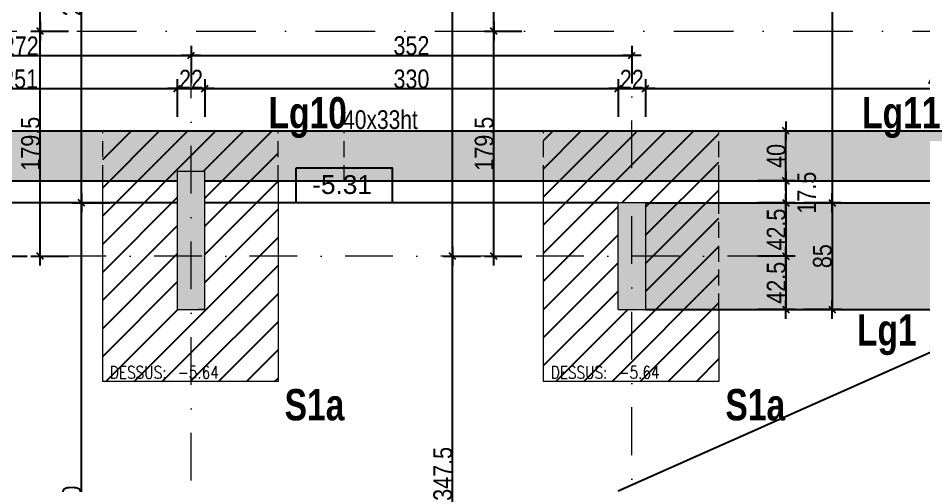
# Model space of a CAD drawing. Header units: centimetres. Extents: x 16433 to 114398, y -50094 to -12305.
# Drawn here: x 57359 to 58083, y -20513 to -20139 of the extents above; entities that cross this region are included whole.
import ezdxf
from ezdxf.enums import TextEntityAlignment as Align

# ---------------------------------------------------------------- set-up
doc = ezdxf.new("R2010")
doc.units = ezdxf.units.CM
doc.header["$LTSCALE"] = 0.5
for name, pattern in [('CACHEX2', [19.05, 12.7, -6.35]), ('TIRETPT2', [12.7, 6.35, -3.175, 0, -3.175]), ('TIRETPTX2', [50.8, 25.4, -12.7, 0, -12.7])]:
    doc.linetypes.add(name, pattern=pattern)
doc.layers.get('DEFPOINTS').update_dxf_attribs({"linetype": 'CONTINUOUS'})
for name, color, linetype in [('01_cote_gen', 4, 'CONTINUOUS'), ('01_linteaux', 2, 'CONTINUOUS'), ('01_poch_BN', 9, 'CONTINUOUS'), ('01_poch_poteaux', 250, 'CONTINUOUS'), ('01_poch_Semelles', 253, 'CONTINUOUS'), ('01_texte', 230, 'CONTINUOUS'), ('1  Hachures_coupées', 7, 'CONTINUOUS'), ('1 Cloisons int', 7, 'CONTINUOUS'), ('1 Poutres', 7, 'CONTINUOUS'), ('AA_COTES', 2, 'CONTINUOUS')]:
    doc.layers.add(name, color=color, linetype=linetype)
for name, color, linetype, lineweight in [('01_murs_coup', 5, 'CONTINUOUS', 60), ('01_sem', 42, 'CONTINUOUS', 15), ('01_tram_axes', 2, 'TIRETPTX2', 9)]:
    doc.layers.add(name, color=color, linetype=linetype, lineweight=lineweight)
doc.styles.add('ARIAL', font='arial.ttf')
doc.styles.add('impact', font='impact.ttf')
doc.styles.add('MATTE_TXT', font='arial.ttf')
doc.styles.add('SIMPLEX1', font='SIMPLEX.shx', dxfattribs={"width": 0.8, "height": 10})
doc.styles.add('STYLE2', font='ARIALN.TTF')
doc.dimstyles.new('JB50', dxfattribs={"dimscale": 0.1, "dimtxt": 150, "dimasz": 15, "dimexe": 0.1, "dimexo": 0.1, "dimgap": 0.09, "dimtad": 1, "dimdec": 1, "dimdsep": 46, "dimtxsty": 'STYLE2', "dimblk1": 'BOND_G', "dimblk2": 'BOND_D', "dimsah": 1, "dimcen": 1.5, "dimdle": 0.01, "dimse1": 1, "dimse2": 1, "dimclrd": 4, "dimclre": 2, "dimclrt": 6, "dimazin": 2, "dimtfac": 2.333333, "dimtdec": 1, "dimtix": 1, "dimtmove": 2, "dimatfit": 3, "dimldrblk": 'BOND_G', "dimfxl": 1, "dimtolj": 1, "dimtzin": 0, "dimarcsym": 0})

# ---------------------------------------------------------------- blocks, each defined once
blk = doc.blocks.new('BOND_G')
at = {"layer": 'AA_COTES', "color": 0}
for p, q in [((0, -5), (0, 15)), ((5, 0), (-5, 0)), ((1.77, 1.77), (-1.77, -1.77))]:
    blk.add_line(p, q, dxfattribs=at)
blk = doc.blocks.new('BOND_D')
at = {"layer": 'AA_COTES', "color": 0}
for p, q in [((0, 5), (0, -15)), ((5, 0), (-5, 0)), ((-1.77, -1.77), (1.77, 1.77))]:
    blk.add_line(p, q, dxfattribs=at)
blk = doc.blocks.new('*D888')
at = {"layer": '01_cote_gen', "color": 4, "lineweight": -2, "transparency": 16777216}
blk.add_line((57227.03, -20168.94), (57496.03, -20168.94), dxfattribs=at)
at = {"layer": 'DEFPOINTS', "color": 0, "transparency": 16777216}
for p in [(57497.53, -20168.94), (57497.53, -20180.01), (57225.53, -20218.83)]:
    blk.add_point(p, dxfattribs=at)
at = {"layer": '01_cote_gen', "color": 4, "lineweight": -2, "transparency": 16777216, "xscale": 1.5, "yscale": 1.5, "zscale": 1.5, "rotation": 180}
blk.add_blockref('BOND_G', (57225.53, -20168.94), dxfattribs=at)
at = {"layer": '01_cote_gen', "color": 4, "lineweight": -2, "transparency": 16777216, "xscale": 1.5, "yscale": 1.5, "zscale": 1.5}
blk.add_blockref('BOND_D', (57497.53, -20168.94), dxfattribs=at)
at = {"layer": '01_cote_gen', "color": 6, "transparency": 16777216, "insert": (57361.53, -20161.4), "char_height": 15, "attachment_point": 5, "style": 'STYLE2'}
blk.add_mtext('\\A1;272', dxfattribs=at)
blk = doc.blocks.new('*D889')
at = {"layer": '01_cote_gen', "color": 4, "lineweight": -2, "transparency": 16777216}
blk.add_line((57499.03, -20168.94), (57848.03, -20168.94), dxfattribs=at)
at = {"layer": 'DEFPOINTS', "color": 0, "transparency": 16777216}
for p in [(57849.53, -20168.94), (57497.53, -20180.01), (57849.53, -20180.01)]:
    blk.add_point(p, dxfattribs=at)
at = {"layer": '01_cote_gen', "color": 4, "lineweight": -2, "transparency": 16777216, "xscale": 1.5, "yscale": 1.5, "zscale": 1.5, "rotation": 180}
blk.add_blockref('BOND_G', (57497.53, -20168.94), dxfattribs=at)
at = {"layer": '01_cote_gen', "color": 4, "lineweight": -2, "transparency": 16777216, "xscale": 1.5, "yscale": 1.5, "zscale": 1.5}
blk.add_blockref('BOND_D', (57849.53, -20168.94), dxfattribs=at)
at = {"layer": '01_cote_gen', "color": 6, "transparency": 16777216, "insert": (57673.53, -20161.27), "char_height": 15, "attachment_point": 5, "style": 'STYLE2'}
blk.add_mtext('\\A1;352', dxfattribs=at)
blk = doc.blocks.new('*D955')
at = {"layer": '01_cote_gen', "color": 4, "lineweight": -2, "transparency": 16777216}
blk.add_line((57344.2, -20785.23), (57344.2, -20330.73), dxfattribs=at)
at = {"layer": 'DEFPOINTS', "color": 0, "transparency": 16777216}
for p in [(57344.2, -20329.23), (57370.68, -20329.23), (57370.68, -20786.73)]:
    blk.add_point(p, dxfattribs=at)
at = {"layer": '01_cote_gen', "color": 4, "lineweight": -2, "transparency": 16777216, "xscale": 1.5, "yscale": 1.5, "zscale": 1.5}
for name, p, rotation in [('BOND_D', (57344.2, -20329.23), 90), ('BOND_G', (57344.2, -20786.73), 270)]:
    blk.add_blockref(name, p, dxfattribs=dict(at, rotation=rotation))
at = {"layer": '01_cote_gen', "color": 6, "transparency": 16777216, "insert": (57336.57, -20557.98), "char_height": 15, "attachment_point": 5, "rotation": 90, "style": 'STYLE2'}
blk.add_mtext('\\A1;457.5', dxfattribs=at)
blk = doc.blocks.new('*D956')
at = {"layer": '01_cote_gen', "color": 4, "lineweight": -2, "transparency": 16777216}
blk.add_line((57344.2, -20327.73), (57344.2, -19695.73), dxfattribs=at)
at = {"layer": 'DEFPOINTS', "color": 0, "transparency": 16777216}
for p in [(57344.2, -19694.23), (57421.36, -19694.23), (57366.7, -20329.23)]:
    blk.add_point(p, dxfattribs=at)
at = {"layer": '01_cote_gen', "color": 4, "lineweight": -2, "transparency": 16777216, "xscale": 1.5, "yscale": 1.5, "zscale": 1.5}
for name, p, rotation in [('BOND_D', (57344.2, -19694.23), 90), ('BOND_G', (57344.2, -20329.23), 270)]:
    blk.add_blockref(name, p, dxfattribs=dict(at, rotation=rotation))
at = {"layer": '01_cote_gen', "color": 6, "transparency": 16777216, "insert": (57336.54, -20011.73), "char_height": 15, "attachment_point": 5, "rotation": 90, "style": 'STYLE2'}
blk.add_mtext('\\A1;635', dxfattribs=at)
blk = doc.blocks.new('*D957')
at = {"layer": '01_cote_gen', "color": 4, "lineweight": -2, "transparency": 16777216}
blk.add_line((57377.08, -20327.73), (57377.08, -20151.22), dxfattribs=at)
at = {"layer": 'DEFPOINTS', "color": 0, "transparency": 16777216}
for p in [(57377.08, -20149.72), (57392.48, -20149.72), (57366.7, -20329.23)]:
    blk.add_point(p, dxfattribs=at)
at = {"layer": '01_cote_gen', "color": 4, "lineweight": -2, "transparency": 16777216, "xscale": 1.5, "yscale": 1.5, "zscale": 1.5}
for name, p, rotation in [('BOND_D', (57377.08, -20149.72), 90), ('BOND_G', (57377.08, -20329.23), 270)]:
    blk.add_blockref(name, p, dxfattribs=dict(at, rotation=rotation))
at = {"layer": '01_cote_gen', "color": 6, "transparency": 16777216, "insert": (57369.41, -20239.48), "char_height": 15, "attachment_point": 5, "rotation": 90, "style": 'STYLE2'}
blk.add_mtext('\\A1;179.5', dxfattribs=at)
blk = doc.blocks.new('*D958')
at = {"layer": '01_cote_gen', "color": 4, "lineweight": -2, "transparency": 16777216}
blk.add_line((57377.08, -20148.22), (57377.08, -19695.73), dxfattribs=at)
at = {"layer": 'DEFPOINTS', "color": 0, "transparency": 16777216}
for p in [(57377.08, -19694.23), (57409.88, -19694.23), (57424.55, -20149.72)]:
    blk.add_point(p, dxfattribs=at)
at = {"layer": '01_cote_gen', "color": 4, "lineweight": -2, "transparency": 16777216, "xscale": 1.5, "yscale": 1.5, "zscale": 1.5}
for name, p, rotation in [('BOND_D', (57377.08, -19694.23), 90), ('BOND_G', (57377.08, -20149.72), 270)]:
    blk.add_blockref(name, p, dxfattribs=dict(at, rotation=rotation))
at = {"layer": '01_cote_gen', "color": 6, "transparency": 16777216, "insert": (57369.44, -19921.98), "char_height": 15, "attachment_point": 5, "rotation": 90, "style": 'STYLE2'}
blk.add_mtext('\\A1;455.5', dxfattribs=at)
blk = doc.blocks.new('*D967')
at = {"layer": '01_cote_gen', "color": 4, "lineweight": -2, "transparency": 16777216}
blk.add_line((57706.3, -20675.23), (57706.3, -20330.73), dxfattribs=at)
at = {"layer": 'DEFPOINTS', "color": 0, "transparency": 16777216}
for p in [(57706.3, -20329.23), (57723.03, -20329.23), (57745.74, -20676.73)]:
    blk.add_point(p, dxfattribs=at)
at = {"layer": '01_cote_gen', "color": 4, "lineweight": -2, "transparency": 16777216, "xscale": 1.5, "yscale": 1.5, "zscale": 1.5}
for name, p, rotation in [('BOND_D', (57706.3, -20329.23), 90), ('BOND_G', (57706.3, -20676.73), 270)]:
    blk.add_blockref(name, p, dxfattribs=dict(at, rotation=rotation))
at = {"layer": '01_cote_gen', "color": 6, "transparency": 16777216, "insert": (57698.63, -20502.98), "char_height": 15, "attachment_point": 5, "rotation": 90, "style": 'STYLE2'}
blk.add_mtext('\\A1;347.5', dxfattribs=at)
blk = doc.blocks.new('*D968')
at = {"layer": '01_cote_gen', "color": 4, "lineweight": -2, "transparency": 16777216}
blk.add_line((57706.3, -20327.73), (57706.3, -19695.73), dxfattribs=at)
at = {"layer": 'DEFPOINTS', "color": 0, "transparency": 16777216}
for p in [(57706.3, -19694.23), (57752.43, -19694.23), (57752.43, -20329.23)]:
    blk.add_point(p, dxfattribs=at)
at = {"layer": '01_cote_gen', "color": 4, "lineweight": -2, "transparency": 16777216, "xscale": 1.5, "yscale": 1.5, "zscale": 1.5}
for name, p, rotation in [('BOND_D', (57706.3, -19694.23), 90), ('BOND_G', (57706.3, -20329.23), 270)]:
    blk.add_blockref(name, p, dxfattribs=dict(at, rotation=rotation))
at = {"layer": '01_cote_gen', "color": 6, "transparency": 16777216, "insert": (57698.63, -20011.73), "char_height": 15, "attachment_point": 5, "rotation": 90, "style": 'STYLE2'}
blk.add_mtext('\\A1;635', dxfattribs=at)
blk = doc.blocks.new('*D969')
at = {"layer": '01_cote_gen', "color": 4, "lineweight": -2, "transparency": 16777216}
blk.add_line((57739.3, -20327.73), (57739.3, -20151.22), dxfattribs=at)
at = {"layer": 'DEFPOINTS', "color": 0, "transparency": 16777216}
for p in [(57728.37, -20149.72), (57739.3, -20149.72), (57741.49, -20329.23)]:
    blk.add_point(p, dxfattribs=at)
at = {"layer": '01_cote_gen', "color": 4, "lineweight": -2, "transparency": 16777216, "xscale": 1.5, "yscale": 1.5, "zscale": 1.5}
for name, p, rotation in [('BOND_D', (57739.3, -20149.72), 90), ('BOND_G', (57739.3, -20329.23), 270)]:
    blk.add_blockref(name, p, dxfattribs=dict(at, rotation=rotation))
at = {"layer": '01_cote_gen', "color": 6, "transparency": 16777216, "insert": (57731.64, -20239.48), "char_height": 15, "attachment_point": 5, "rotation": 90, "style": 'STYLE2'}
blk.add_mtext('\\A1;179.5', dxfattribs=at)
blk = doc.blocks.new('*D970')
at = {"layer": '01_cote_gen', "color": 4, "lineweight": -2, "transparency": 16777216}
blk.add_line((57739.3, -20148.22), (57739.3, -19695.73), dxfattribs=at)
at = {"layer": 'DEFPOINTS', "color": 0, "transparency": 16777216}
for p in [(57739.3, -19694.23), (57767.73, -19694.23), (57746.8, -20149.72)]:
    blk.add_point(p, dxfattribs=at)
at = {"layer": '01_cote_gen', "color": 4, "lineweight": -2, "transparency": 16777216, "xscale": 1.5, "yscale": 1.5, "zscale": 1.5}
for name, p, rotation in [('BOND_D', (57739.3, -19694.23), 90), ('BOND_G', (57739.3, -20149.72), 270)]:
    blk.add_blockref(name, p, dxfattribs=dict(at, rotation=rotation))
at = {"layer": '01_cote_gen', "color": 6, "transparency": 16777216, "insert": (57731.67, -19921.98), "char_height": 15, "attachment_point": 5, "rotation": 90, "style": 'STYLE2'}
blk.add_mtext('\\A1;455.5', dxfattribs=at)
blk = doc.blocks.new('*D991')
at = {"layer": '01_cote_gen', "color": 4, "lineweight": -2, "transparency": 16777216}
blk.add_line((57972.58, -20288.23), (57972.58, -20327.73), dxfattribs=at)
at = {"layer": 'DEFPOINTS', "color": 0, "transparency": 16777216}
for p in [(57988.99, -20286.73), (57963.89, -20329.23), (57972.58, -20329.23)]:
    blk.add_point(p, dxfattribs=at)
at = {"layer": '01_cote_gen', "color": 4, "lineweight": -2, "transparency": 16777216, "xscale": 1.5, "yscale": 1.5, "zscale": 1.5}
for name, p, rotation in [('BOND_G', (57972.58, -20286.73), 90), ('BOND_D', (57972.58, -20329.23), 270)]:
    blk.add_blockref(name, p, dxfattribs=dict(at, rotation=rotation))
at = {"layer": '01_cote_gen', "color": 6, "transparency": 16777216, "insert": (57964.91, -20307.98), "char_height": 15, "attachment_point": 5, "rotation": 90, "style": 'STYLE2'}
blk.add_mtext('\\A1;42.5', dxfattribs=at)
blk = doc.blocks.new('*D992')
at = {"layer": '01_cote_gen', "color": 4, "lineweight": -2, "transparency": 16777216}
blk.add_line((57972.58, -20330.73), (57972.58, -20370.23), dxfattribs=at)
at = {"layer": 'DEFPOINTS', "color": 0, "transparency": 16777216}
for p in [(57950.08, -20329.23), (57950.08, -20371.73), (57972.58, -20371.73)]:
    blk.add_point(p, dxfattribs=at)
at = {"layer": '01_cote_gen', "color": 4, "lineweight": -2, "transparency": 16777216, "xscale": 1.5, "yscale": 1.5, "zscale": 1.5}
for name, p, rotation in [('BOND_G', (57972.58, -20329.23), 90), ('BOND_D', (57972.58, -20371.73), 270)]:
    blk.add_blockref(name, p, dxfattribs=dict(at, rotation=rotation))
at = {"layer": '01_cote_gen', "color": 6, "transparency": 16777216, "insert": (57964.91, -20350.48), "char_height": 15, "attachment_point": 5, "rotation": 90, "style": 'STYLE2'}
blk.add_mtext('\\A1;42.5', dxfattribs=at)
blk = doc.blocks.new('*D994')
at = {"layer": '01_cote_gen', "color": 4, "lineweight": -2, "transparency": 16777216}
blk.add_line((58009.41, -20288.23), (58009.41, -20370.23), dxfattribs=at)
at = {"layer": 'DEFPOINTS', "color": 0, "transparency": 16777216}
for p in [(58009.41, -20286.73), (58009.41, -20371.73), (58009.41, -20371.73)]:
    blk.add_point(p, dxfattribs=at)
at = {"layer": '01_cote_gen', "color": 4, "lineweight": -2, "transparency": 16777216, "xscale": 1.5, "yscale": 1.5, "zscale": 1.5}
for name, p, rotation in [('BOND_G', (58009.41, -20286.73), 90), ('BOND_D', (58009.41, -20371.73), 270)]:
    blk.add_blockref(name, p, dxfattribs=dict(at, rotation=rotation))
at = {"layer": '01_cote_gen', "color": 6, "transparency": 16777216, "insert": (58001.74, -20329.23), "char_height": 15, "attachment_point": 5, "rotation": 90, "style": 'STYLE2'}
blk.add_mtext('\\A1;85', dxfattribs=at)
blk = doc.blocks.new('*D995')
at = {"layer": '01_cote_gen', "color": 4, "lineweight": -2, "transparency": 16777216}
blk.add_line((58009.41, -19738.23), (58009.41, -20285.23), dxfattribs=at)
at = {"layer": 'DEFPOINTS', "color": 0, "transparency": 16777216}
for p in [(58036.09, -19736.73), (58009.41, -20286.73), (58052.61, -20286.73)]:
    blk.add_point(p, dxfattribs=at)
at = {"layer": '01_cote_gen', "color": 4, "lineweight": -2, "transparency": 16777216, "xscale": 1.5, "yscale": 1.5, "zscale": 1.5}
for name, p, rotation in [('BOND_G', (58009.41, -19736.73), 90), ('BOND_D', (58009.41, -20286.73), 270)]:
    blk.add_blockref(name, p, dxfattribs=dict(at, rotation=rotation))
at = {"layer": '01_cote_gen', "color": 6, "transparency": 16777216, "insert": (58001.74, -20011.73), "char_height": 15, "attachment_point": 5, "rotation": 90, "style": 'STYLE2'}
blk.add_mtext('\\A1;550', dxfattribs=at)
blk = doc.blocks.new('*D1015')
at = {"layer": '01_cote_gen', "color": 4, "lineweight": -2, "transparency": 16777216}
blk.add_line((57237.03, -20195.52), (57485.03, -20195.52), dxfattribs=at)
at = {"layer": 'DEFPOINTS', "color": 0, "transparency": 16777216}
for p in [(57486.53, -20195.52), (57235.53, -20214.57), (57486.53, -20247.07)]:
    blk.add_point(p, dxfattribs=at)
at = {"layer": '01_cote_gen', "color": 4, "lineweight": -2, "transparency": 16777216, "xscale": 1.5, "yscale": 1.5, "zscale": 1.5, "rotation": 180}
blk.add_blockref('BOND_G', (57235.53, -20195.52), dxfattribs=at)
at = {"layer": '01_cote_gen', "color": 4, "lineweight": -2, "transparency": 16777216, "xscale": 1.5, "yscale": 1.5, "zscale": 1.5}
blk.add_blockref('BOND_D', (57486.53, -20195.52), dxfattribs=at)
at = {"layer": '01_cote_gen', "color": 6, "transparency": 16777216, "insert": (57361.03, -20187.85), "char_height": 15, "attachment_point": 5, "style": 'STYLE2'}
blk.add_mtext('\\A1;251', dxfattribs=at)
blk = doc.blocks.new('*D1016')
at = {"layer": '01_cote_gen', "color": 4, "lineweight": -2, "transparency": 16777216}
blk.add_line((57488.03, -20195.52), (57507.03, -20195.52), dxfattribs=at)
at = {"layer": 'DEFPOINTS', "color": 0, "transparency": 16777216}
for p in [(57508.53, -20195.52), (57486.53, -20247.07), (57508.53, -20247.07)]:
    blk.add_point(p, dxfattribs=at)
at = {"layer": '01_cote_gen', "color": 4, "lineweight": -2, "transparency": 16777216, "xscale": 1.5, "yscale": 1.5, "zscale": 1.5, "rotation": 180}
blk.add_blockref('BOND_G', (57486.53, -20195.52), dxfattribs=at)
at = {"layer": '01_cote_gen', "color": 4, "lineweight": -2, "transparency": 16777216, "xscale": 1.5, "yscale": 1.5, "zscale": 1.5}
blk.add_blockref('BOND_D', (57508.53, -20195.52), dxfattribs=at)
at = {"layer": '01_cote_gen', "color": 6, "transparency": 16777216, "insert": (57497.53, -20187.98), "char_height": 15, "attachment_point": 5, "style": 'STYLE2'}
blk.add_mtext('\\A1;22', dxfattribs=at)
blk = doc.blocks.new('*D1017')
at = {"layer": '01_cote_gen', "color": 4, "lineweight": -2, "transparency": 16777216}
blk.add_line((57510.03, -20195.52), (57837.03, -20195.52), dxfattribs=at)
at = {"layer": 'DEFPOINTS', "color": 0, "transparency": 16777216}
for p in [(57838.53, -20195.52), (57508.53, -20247.07), (57838.53, -20272.07)]:
    blk.add_point(p, dxfattribs=at)
at = {"layer": '01_cote_gen', "color": 4, "lineweight": -2, "transparency": 16777216, "xscale": 1.5, "yscale": 1.5, "zscale": 1.5, "rotation": 180}
blk.add_blockref('BOND_G', (57508.53, -20195.52), dxfattribs=at)
at = {"layer": '01_cote_gen', "color": 4, "lineweight": -2, "transparency": 16777216, "xscale": 1.5, "yscale": 1.5, "zscale": 1.5}
blk.add_blockref('BOND_D', (57838.53, -20195.52), dxfattribs=at)
at = {"layer": '01_cote_gen', "color": 6, "transparency": 16777216, "insert": (57673.53, -20187.85), "char_height": 15, "attachment_point": 5, "style": 'STYLE2'}
blk.add_mtext('\\A1;330', dxfattribs=at)
blk = doc.blocks.new('*D1018')
at = {"layer": '01_cote_gen', "color": 4, "lineweight": -2, "transparency": 16777216}
blk.add_line((57840.03, -20195.52), (57859.03, -20195.52), dxfattribs=at)
at = {"layer": 'DEFPOINTS', "color": 0, "transparency": 16777216}
for p in [(57860.53, -20195.52), (57838.53, -20272.07), (57860.53, -20272.92)]:
    blk.add_point(p, dxfattribs=at)
at = {"layer": '01_cote_gen', "color": 4, "lineweight": -2, "transparency": 16777216, "xscale": 1.5, "yscale": 1.5, "zscale": 1.5, "rotation": 180}
blk.add_blockref('BOND_G', (57838.53, -20195.52), dxfattribs=at)
at = {"layer": '01_cote_gen', "color": 4, "lineweight": -2, "transparency": 16777216, "xscale": 1.5, "yscale": 1.5, "zscale": 1.5}
blk.add_blockref('BOND_D', (57860.53, -20195.52), dxfattribs=at)
at = {"layer": '01_cote_gen', "color": 6, "transparency": 16777216, "insert": (57849.53, -20187.98), "char_height": 15, "attachment_point": 5, "style": 'STYLE2'}
blk.add_mtext('\\A1;22', dxfattribs=at)
blk = doc.blocks.new('*D1019')
at = {"layer": '01_cote_gen', "color": 4, "lineweight": -2, "transparency": 16777216}
blk.add_line((57862.03, -20195.52), (58352.84, -20195.52), dxfattribs=at)
at = {"layer": 'DEFPOINTS', "color": 0, "transparency": 16777216}
for p in [(58354.34, -20195.52), (58354.34, -20214.57), (57860.53, -20272.92)]:
    blk.add_point(p, dxfattribs=at)
at = {"layer": '01_cote_gen', "color": 4, "lineweight": -2, "transparency": 16777216, "xscale": 1.5, "yscale": 1.5, "zscale": 1.5, "rotation": 180}
blk.add_blockref('BOND_G', (57860.53, -20195.52), dxfattribs=at)
at = {"layer": '01_cote_gen', "color": 4, "lineweight": -2, "transparency": 16777216, "xscale": 1.5, "yscale": 1.5, "zscale": 1.5}
blk.add_blockref('BOND_D', (58354.34, -20195.52), dxfattribs=at)
at = {"layer": '01_cote_gen', "color": 6, "transparency": 16777216, "insert": (58107.44, -20187.85), "char_height": 15, "attachment_point": 5, "style": 'STYLE2'}
blk.add_mtext('\\A1;493.8', dxfattribs=at)
blk = doc.blocks.new('*D1060')
at = {"layer": '01_cote_gen', "color": 4, "lineweight": -2, "transparency": 16777216}
blk.add_line((57972.58, -20270.73), (57972.58, -20285.23), dxfattribs=at)
at = {"layer": 'DEFPOINTS', "color": 0, "transparency": 16777216}
for p in [(57983.09, -20269.23), (57972.58, -20286.73), (57983.09, -20286.73)]:
    blk.add_point(p, dxfattribs=at)
at = {"layer": '01_cote_gen', "color": 4, "lineweight": -2, "transparency": 16777216, "xscale": 1.5, "yscale": 1.5, "zscale": 1.5}
for name, p, rotation in [('BOND_G', (57972.58, -20269.23), 90), ('BOND_D', (57972.58, -20286.73), 270)]:
    blk.add_blockref(name, p, dxfattribs=dict(at, rotation=rotation))
at = {"layer": '01_cote_gen', "color": 6, "transparency": 16777216, "insert": (57989.18, -20278.59), "char_height": 15, "attachment_point": 5, "rotation": 90, "style": 'STYLE2'}
blk.add_mtext('\\A1;17.5', dxfattribs=at)
blk = doc.blocks.new('*D1061')
at = {"layer": '01_cote_gen', "color": 4, "lineweight": -2, "transparency": 16777216}
blk.add_line((57972.58, -20267.73), (57972.58, -20230.73), dxfattribs=at)
at = {"layer": 'DEFPOINTS', "color": 0, "transparency": 16777216}
for p in [(57965.08, -20229.23), (57972.58, -20229.23), (57965.08, -20269.23)]:
    blk.add_point(p, dxfattribs=at)
at = {"layer": '01_cote_gen', "color": 4, "lineweight": -2, "transparency": 16777216, "xscale": 1.5, "yscale": 1.5, "zscale": 1.5}
for name, p, rotation in [('BOND_D', (57972.58, -20229.23), 90), ('BOND_G', (57972.58, -20269.23), 270)]:
    blk.add_blockref(name, p, dxfattribs=dict(at, rotation=rotation))
at = {"layer": '01_cote_gen', "color": 6, "transparency": 16777216, "insert": (57964.91, -20249.23), "char_height": 15, "attachment_point": 5, "rotation": 90, "style": 'STYLE2'}
blk.add_mtext('\\A1;40', dxfattribs=at)
blk = doc.blocks.new('*D1586')
at = {"layer": '01_cote_gen', "color": 4, "lineweight": -2, "transparency": 16777216}
blk.add_line((57410.05, -20285.23), (57410.05, -20013.23), dxfattribs=at)
at = {"layer": 'DEFPOINTS', "color": 0, "transparency": 16777216}
for p in [(57410.05, -20011.73), (57434.33, -20011.73), (57406.77, -20286.73)]:
    blk.add_point(p, dxfattribs=at)
at = {"layer": '01_cote_gen', "color": 4, "lineweight": -2, "transparency": 16777216, "xscale": 1.5, "yscale": 1.5, "zscale": 1.5}
for name, p, rotation in [('BOND_D', (57410.05, -20011.73), 90), ('BOND_G', (57410.05, -20286.73), 270)]:
    blk.add_blockref(name, p, dxfattribs=dict(at, rotation=rotation))
at = {"layer": '01_cote_gen', "color": 6, "transparency": 16777216, "insert": (57402.39, -20123.4), "char_height": 15, "attachment_point": 5, "rotation": 90, "style": 'STYLE2'}
blk.add_mtext('\\A1;275', dxfattribs=at)
blk = doc.blocks.new('*D1588')
at = {"layer": '01_cote_gen', "color": 4, "lineweight": -2, "transparency": 16777216}
blk.add_line((57410.05, -20765.23), (57410.05, -20288.23), dxfattribs=at)
at = {"layer": 'DEFPOINTS', "color": 0, "transparency": 16777216}
for p in [(57410.05, -20286.73), (57427.01, -20286.73), (57412.59, -20766.73)]:
    blk.add_point(p, dxfattribs=at)
at = {"layer": '01_cote_gen', "color": 4, "lineweight": -2, "transparency": 16777216, "xscale": 1.5, "yscale": 1.5, "zscale": 1.5}
for name, p, rotation in [('BOND_D', (57410.05, -20286.73), 90), ('BOND_G', (57410.05, -20766.73), 270)]:
    blk.add_blockref(name, p, dxfattribs=dict(at, rotation=rotation))
at = {"layer": '01_cote_gen', "color": 6, "transparency": 16777216, "insert": (57402.39, -20526.73), "char_height": 15, "attachment_point": 5, "rotation": 90, "style": 'STYLE2'}
blk.add_mtext('\\A1;480', dxfattribs=at)

msp = doc.modelspace()

# ---------------------------------------------------------------- hatches: boundary and pattern name
at = {"layer": '01_poch_BN'}
h = msp.add_hatch(color=256, dxfattribs=at)
h.dxf.hatch_style = 1
h.paths.add_polyline_path([(57497.532, -20229.229), (57235.532, -20229.229), (57235.532, -20269.229), (57486.532, -20269.229), (57486.532, -20261.731), (57497.532, -20261.731)])
h.paths.add_polyline_path([(57849.532, -20229.229), (57497.532, -20229.229), (57497.532, -20261.731), (57508.532, -20261.731), (57508.532, -20269.229), (57849.532, -20269.229)])
h.paths.add_polyline_path([(58354.342, -20229.229), (57849.532, -20229.229), (57849.532, -20269.229), (58356.116, -20269.229)])
h.paths.add_polyline_path([(58356.892, -20286.731), (57861.381, -20286.731), (57860.532, -20287.58), (57860.532, -20371.727), (58360.661, -20371.727)])
at = {"layer": '01_poch_poteaux'}
h = msp.add_hatch(color=256, dxfattribs=at)
h.dxf.hatch_style = 1
h.paths.add_polyline_path([(57497.532, -20261.731), (57486.532, -20261.731), (57486.532, -20269.229), (57497.532, -20269.229)])
h.paths.add_polyline_path([(57508.532, -20261.731), (57497.532, -20261.731), (57497.532, -20269.229), (57508.532, -20269.229)])
h.paths.add_polyline_path([(57508.532, -20269.229), (57497.532, -20269.229), (57497.532, -20329.229), (57508.532, -20329.229)])
h.paths.add_polyline_path([(57497.532, -20269.229), (57486.532, -20269.229), (57486.532, -20286.731), (57486.532, -20329.229), (57497.532, -20329.229)])
h.paths.add_polyline_path([(57508.532, -20329.229), (57497.532, -20329.229), (57497.532, -20371.727), (57508.532, -20371.727)])
h.paths.add_polyline_path([(57497.532, -20329.229), (57486.532, -20329.229), (57486.532, -20371.727), (57497.532, -20371.727)])
h = msp.add_hatch(color=256, dxfattribs=at)
h.dxf.hatch_style = 1
h.paths.add_polyline_path([(57849.532, -20286.731), (57838.532, -20286.731), (57838.532, -20329.229), (57849.532, -20329.229)])
h.paths.add_polyline_path([(57860.532, -20286.731), (57849.532, -20286.731), (57849.532, -20329.229), (57860.532, -20329.229)])
h.paths.add_polyline_path([(57860.532, -20329.229), (57849.532, -20329.229), (57849.532, -20371.727), (57860.532, -20371.727)])
h.paths.add_polyline_path([(57849.532, -20329.229), (57838.532, -20329.229), (57838.532, -20371.727), (57849.532, -20371.727)])
at = {"layer": '01_poch_Semelles', "linetype": 'CACHEX2', "ltscale": 2}
h = msp.add_hatch(dxfattribs=at)
h.set_pattern_fill('ANSI31', color=256, scale=5)
h.paths.add_polyline_path([(57497.532, -20229.229), (57427.012, -20229.229), (57427.012, -20269.229), (57486.532, -20269.229), (57486.532, -20261.731), (57497.532, -20261.731)])
h.paths.add_polyline_path([(57567.012, -20229.229), (57497.532, -20229.229), (57497.532, -20261.731), (57508.532, -20261.731), (57508.532, -20269.229), (57567.012, -20269.229)])
h.paths.add_polyline_path([(57567.012, -20269.229), (57508.532, -20269.229), (57508.532, -20286.731), (57567.012, -20286.731)])
h.paths.add_polyline_path([(57497.532, -20261.731), (57486.532, -20261.731), (57486.532, -20269.229), (57497.532, -20269.229)], flags=17)
h.paths.add_polyline_path([(57486.532, -20269.229), (57427.012, -20269.229), (57427.012, -20286.731), (57486.532, -20286.731)])
h.paths.add_polyline_path([(57486.532, -20286.731), (57427.012, -20286.731), (57427.012, -20329.229), (57486.532, -20329.229)])
h.paths.add_polyline_path([(57567.012, -20286.731), (57508.532, -20286.731), (57508.532, -20329.229), (57567.012, -20329.229)])
h.paths.add_polyline_path([(57567.012, -20329.229), (57508.532, -20329.229), (57508.532, -20371.727), (57497.532, -20371.727), (57497.532, -20429.229), (57567.012, -20429.229)])
h.paths.add_polyline_path([(57486.532, -20329.229), (57427.012, -20329.229), (57427.012, -20429.229), (57497.532, -20429.229), (57497.532, -20371.727), (57486.532, -20371.727)])
h = msp.add_hatch(dxfattribs=at)
h.set_pattern_fill('ANSI31', color=256, scale=5)
h.paths.add_polyline_path([(57849.532, -20229.229), (57779.012, -20229.229), (57779.012, -20269.229), (57849.532, -20269.229)])
h.paths.add_polyline_path([(57919.012, -20229.229), (57849.532, -20229.229), (57849.532, -20269.229), (57919.012, -20269.229)])
h.paths.add_polyline_path([(57849.532, -20269.229), (57779.012, -20269.229), (57779.012, -20286.731), (57838.532, -20286.731), (57849.532, -20286.731)])
h.paths.add_polyline_path([(57919.012, -20269.229), (57849.532, -20269.229), (57849.532, -20286.731), (57860.532, -20286.731), (57919.012, -20286.731)])
h.paths.add_polyline_path([(57919.012, -20286.731), (57861.381, -20286.731), (57860.532, -20287.58), (57860.532, -20329.229), (57919.012, -20329.229)])
h.paths.add_polyline_path([(57838.532, -20286.731), (57779.012, -20286.731), (57779.012, -20329.229), (57838.532, -20329.229)])
h.paths.add_polyline_path([(57838.532, -20329.229), (57779.012, -20329.229), (57779.012, -20429.229), (57849.532, -20429.229), (57849.532, -20371.727), (57838.532, -20371.727)])
h.paths.add_polyline_path([(57919.012, -20329.229), (57860.532, -20329.229), (57860.532, -20371.727), (57919.012, -20371.727)])
h.paths.add_polyline_path([(57919.012, -20371.727), (57860.532, -20371.727), (57849.532, -20371.727), (57849.532, -20429.229), (57919.012, -20429.229)])

# ---------------------------------------------------------------- linework, layer by layer
at = {"layer": '01_linteaux'}
for p, q in [((57235.532, -20229.229), (58354.34, -20229.229)), ((57235.532, -20269.229), (57486.532, -20269.229)), ((57508.532, -20269.229), (58356.116, -20269.229)), ((57860.532, -20286.731), (58356.89, -20286.731)), ((57860.532, -20371.727), (58360.659, -20371.727))]:
    msp.add_line(p, q, dxfattribs=at)
at = {"layer": '01_murs_coup', "linetype": 'TIRETPT2', "lineweight": 0, "ltscale": 15}
msp.add_line((57215.532, -20149.725), (58652.48, -20149.725), dxfattribs=at)
at = {"layer": '01_murs_coup', "linetype": 'Continuous', "lineweight": 0}
for p, q in [((57508.532, -20261.731), (57486.532, -20261.731)), ((57486.532, -20261.731), (57486.532, -20286.731))]:
    msp.add_line(p, q, dxfattribs=at)
at = {"layer": '01_sem', "linetype": 'CACHEX2', "ltscale": 2}
for p, q in [((57427.012, -20269.229), (57427.012, -20229.229)), ((57567.012, -20269.229), (57567.012, -20229.229)), ((57619.742, -20269.229), (57619.742, -20229.229)), ((57779.012, -20269.229), (57779.012, -20229.229)), ((57919.012, -20269.229), (57919.012, -20229.229)), ((57919.012, -20371.727), (57919.012, -20286.731))]:
    msp.add_line(p, q, dxfattribs=at)
at = {"layer": '01_sem'}
msp.add_line((57919.012, -20286.731), (57919.012, -20269.229), dxfattribs=at)
at = {"layer": '01_sem', "linetype": 'Continuous', "lineweight": 0}
for points in [[(57567.012, -20269.229), (57567.012, -20429.229), (57427.012, -20429.229), (57427.012, -20269.229)], [(57919.012, -20371.727), (57919.012, -20429.229), (57779.012, -20429.229), (57779.012, -20269.229)]]:
    msp.add_lwpolyline(points, dxfattribs=at)
at = {"layer": '01_texte'}
for p, q in [((57486.532, -20286.731), (57235.532, -20286.731)), ((57838.532, -20286.731), (57508.532, -20286.731)), ((58356.89, -20286.731), (57838.632, -20516.896))]:
    msp.add_line(p, q, dxfattribs=at)
msp.add_lwpolyline([(57581.454, -20258.635), (57658.031, -20258.635), (57658.031, -20286.731), (57581.454, -20286.731)], close=True, dxfattribs=at)
at = {"layer": '01_tram_axes', "linetype": 'TIRETPTX2', "ltscale": 3}
for p, q in [((57497.532, -20508.242), (57497.532, -20177.17)), ((57849.532, -20869.48), (57849.532, -20177.17)), ((57963.891, -20329.229), (57374.747, -20329.229))]:
    msp.add_line(p, q, dxfattribs=at)
at = {"layer": '1  Hachures_coupées', "linetype": 'Continuous'}
msp.add_line((57860.532, -20287.58), (57861.381, -20286.731), dxfattribs=at)
at = {"layer": '1 Cloisons int', "color": 104, "linetype": 'Continuous', "lineweight": 0, "true_color": 0x00a429}
msp.add_line((57508.532, -20371.727), (57503.532, -20371.727), dxfattribs=at)
at = {"layer": '1 Poutres', "color": 5, "linetype": 'Continuous', "lineweight": 0}
for p, q in [((57508.532, -20371.727), (57508.532, -20261.731)), ((57486.532, -20286.731), (57486.532, -20371.727)), ((57838.532, -20371.727), (57838.532, -20286.731)), ((57860.532, -20286.731), (57838.532, -20286.731)), ((57860.532, -20286.731), (57860.532, -20371.727)), ((57486.532, -20371.727), (57508.532, -20371.727)), ((57838.532, -20371.727), (57860.532, -20371.727))]:
    msp.add_line(p, q, dxfattribs=at)

# ---------------------------------------------------------------- texts
at = {"layer": '01_texte'}
for s, height, style, p in [('Lg10', 25, 'impact', (57559.379, -20227.273)), ('Lg11', 25, 'impact', (58033.398, -20227.273)), ('-5.31', 15, 'ARIAL', (57594.27, -20279.575)), ('Lg1', 25, 'impact', (58029.296, -20400.598)), ('S1a', 25, 'impact', (57572.262, -20460.291)), ('S1a', 25, 'impact', (57924.262, -20460.291))]:
    msp.add_text(s, height=height, dxfattribs=dict(at, style=style)).set_placement(p)
at = {"layer": '01_texte', "width": 0.8}
for s, height, style, p in [('40x33ht', 15, 'MATTE_TXT', (57648.802, -20232.262)), ('DESSUS:', 10, 'SIMPLEX1', (57455.361, -20429.979)), ('-5.64', 10, 'SIMPLEX1', (57503.265, -20429.979)), ('DESSUS:', 10, 'SIMPLEX1', (57807.361, -20429.979)), ('-5.64', 10, 'SIMPLEX1', (57855.265, -20429.979))]:
    msp.add_text(s, height=height, dxfattribs=dict(at, style=style)).set_placement(p, align=Align.BOTTOM_CENTER)

# ---------------------------------------------------------------- dimensions: what is measured, and where the dimension line sits
at = {"layer": '01_cote_gen'}
for base, p1, p2, picture, middle in [((57344.205, -19694.229), (57366.705, -20329.229), (57421.363, -19694.229), '*D956', (57336.537, -20011.729)), ((57377.08, -19694.229), (57424.547, -20149.725), (57409.882, -19694.229), '*D958', (57369.443, -19921.977)), ((57706.296, -19694.229), (57752.425, -20329.229), (57752.425, -19694.229), '*D968', (57698.628, -20011.729)), ((57739.304, -19694.229), (57746.804, -20149.725), (57767.735, -19694.229), '*D970', (57731.667, -19921.977)), ((58009.405, -20286.731), (58036.092, -19736.727), (58052.612, -20286.731), '*D995', (58001.738, -20011.729)), ((57377.08, -20149.725), (57366.705, -20329.229), (57392.482, -20149.725), '*D957', (57369.412, -20239.477)), ((57739.304, -20149.725), (57741.491, -20329.229), (57728.368, -20149.725), '*D969', (57731.636, -20239.477)), ((57972.578, -20229.229), (57965.078, -20269.229), (57965.078, -20229.229), '*D1061', (57964.91, -20249.229)), ((57410.054, -20286.731), (57412.586, -20766.729), (57427.012, -20286.731), '*D1588', (57402.386, -20526.73)), ((57972.578, -20329.229), (57988.988, -20286.731), (57963.891, -20329.229), '*D991', (57964.91, -20307.98)), ((58009.405, -20371.727), (58009.405, -20286.731), (58009.405, -20371.727), '*D994', (58001.738, -20329.229)), ((57344.205, -20329.229), (57370.683, -20786.729), (57370.683, -20329.229), '*D955', (57336.568, -20557.979)), ((57706.296, -20329.229), (57745.736, -20676.727), (57723.028, -20329.229), '*D967', (57698.628, -20502.978)), ((57972.578, -20371.727), (57950.078, -20329.229), (57950.078, -20371.727), '*D992', (57964.91, -20350.478))]:
    dim = msp.add_linear_dim(base=base, p1=p1, p2=p2, angle=90, dimstyle='JB50', dxfattribs=at)
    dim.commit()
    dim.dimension.update_dxf_attribs({"geometry": picture, "text_midpoint": middle})
for base, p1, p2, picture, middle in [((57410.054, -20011.729), (57406.773, -20286.731), (57434.332, -20011.729), '*D1586', (57402.386, -20123.401)), ((57972.578, -20286.731), (57983.09, -20269.229), (57983.09, -20286.731), '*D1060', (57989.177, -20278.587))]:
    dim = msp.add_linear_dim(base=base, p1=p1, p2=p2, angle=90, dimstyle='JB50', dxfattribs=at)
    dim.commit()
    dim.dimension.update_dxf_attribs({"geometry": picture, "text_midpoint": middle, "dimtype": 160})
for base, p1, p2, picture, middle in [((57497.532, -20168.937), (57225.532, -20218.828), (57497.532, -20180.008), '*D888', (57361.532, -20161.398)), ((57849.532, -20168.937), (57497.532, -20180.008), (57849.532, -20180.008), '*D889', (57673.532, -20161.27)), ((57486.532, -20195.522), (57235.532, -20214.571), (57486.532, -20247.073), '*D1015', (57361.032, -20187.855)), ((57508.532, -20195.522), (57486.532, -20247.073), (57508.532, -20247.073), '*D1016', (57497.532, -20187.983)), ((57838.532, -20195.522), (57508.532, -20247.073), (57838.532, -20272.073), '*D1017', (57673.532, -20187.855)), ((57860.532, -20195.522), (57838.532, -20272.073), (57860.532, -20272.922), '*D1018', (57849.532, -20187.983)), ((58354.34, -20195.522), (57860.532, -20272.922), (58354.34, -20214.571), '*D1019', (58107.436, -20187.855))]:
    dim = msp.add_linear_dim(base=base, p1=p1, p2=p2, dimstyle='JB50', dxfattribs=at)
    dim.commit()
    dim.dimension.update_dxf_attribs({"geometry": picture, "text_midpoint": middle})

doc.saveas('drawing.dxf')
